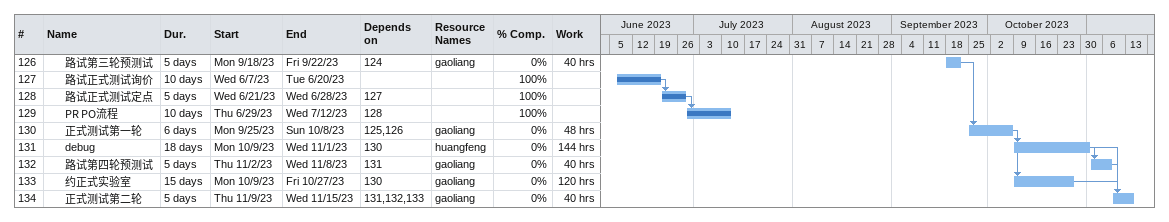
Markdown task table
| ID | Level | Task | Duration | Start | Finish | Predecessors | Resources | % complete | Work (h) |
|---|---|---|---|---|---|---|---|---|---|
| 126 | 3 | 路试第三轮预测试 | 5d | 2023-09-18 | 2023-09-22 | 124 | gaoliang | 0 | 40 |
| 127 | 3 | 路试正式测试询价 | 10d | 2023-06-07 | 2023-06-20 |  |  | 100 |  |
| 128 | 3 | 路试正式测试定点 | 5d | 2023-06-21 | 2023-06-28 | 127 |  | 100 |  |
| 129 | 3 | PR PO流程 | 10d | 2023-06-29 | 2023-07-12 | 128 |  | 100 |  |
| 130 | 3 | 正式测试第一轮 | 6d | 2023-09-25 | 2023-10-08 | 125, 126 | gaoliang | 0 | 48 |
| 131 | 3 | debug | 18d | 2023-10-09 | 2023-11-01 | 130 | huangfeng | 0 | 144 |
| 132 | 3 | 路试第四轮预测试 | 5d | 2023-11-02 | 2023-11-08 | 131 | gaoliang | 0 | 40 |
| 133 | 3 | 约正式实验室 | 15d | 2023-10-09 | 2023-10-27 | 130 | gaoliang | 0 | 120 |
| 134 | 3 | 正式测试第二轮 | 5d | 2023-11-09 | 2023-11-15 | 131, 132, 133 | gaoliang | 0 | 40 |
